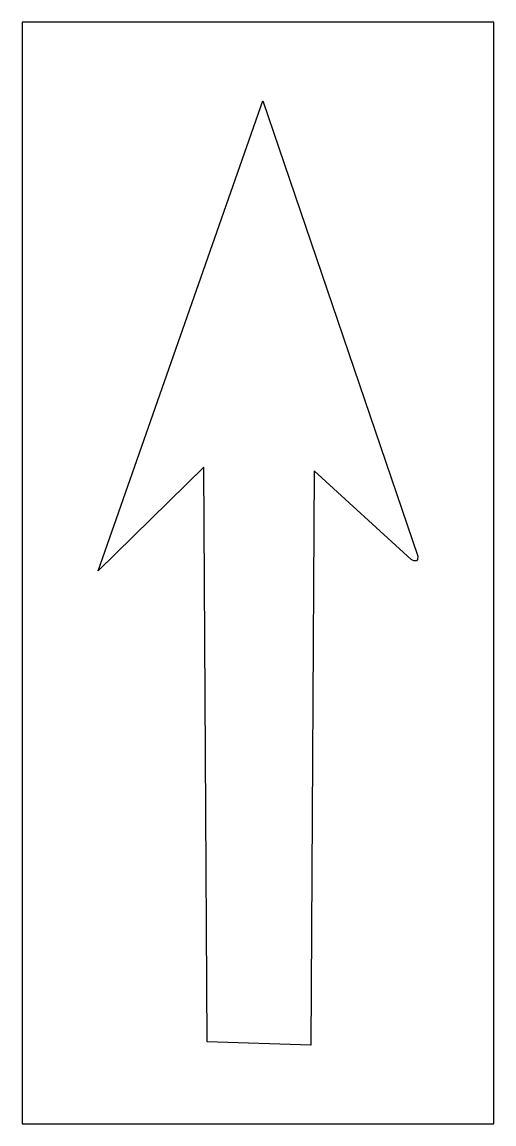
# Model space of a CAD drawing. Header units: inches. Extents: x 0 to 36, y 0 to 84.
import ezdxf

# ---------------------------------------------------------------- set-up
doc = ezdxf.new("R2010")
doc.units = ezdxf.units.IN
doc.header["$MEASUREMENT"] = 0
doc.layers.add('CUT', color=1, linetype='Continuous')

msp = doc.modelspace()

# ---------------------------------------------------------------- linework, layer by layer
at = {"layer": 'CUT'}
for points in [[(0, 0), (36, 0), (36, 84), (0, 84)], [(30.186, 43.278), (30.172, 43.025), (30.082, 42.916), (29.895, 42.921), (29.692, 43.031), (22.277, 49.791), (22.021, 6), (14.11, 6.272), (13.88, 50.071), (5.814, 42.171), (18.375, 78)]]:
    msp.add_lwpolyline(points, close=True, dxfattribs=at)

doc.saveas('drawing.dxf')
